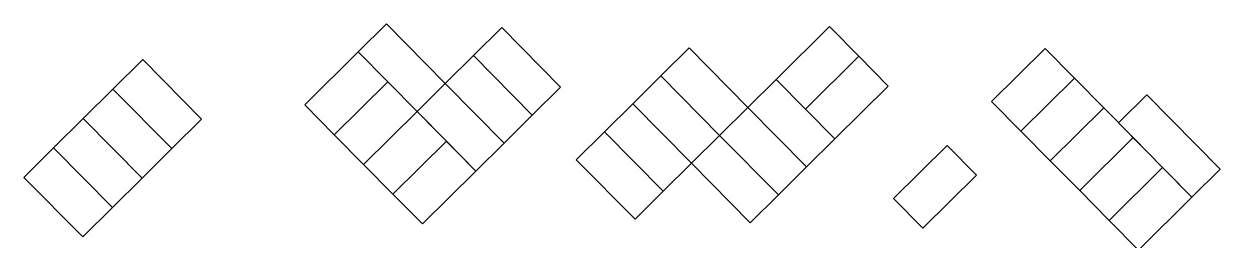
# Model space of a CAD drawing. Header units: metres. Extents: x 5594974 to 5596329, y 6967237 to 6968572.
# Drawn here: x 5596042 to 5596328.4, y 6968417.8 to 6968469.4 of the extents above; entities that cross this region are included whole.
import ezdxf

# ---------------------------------------------------------------- set-up
doc = ezdxf.new("R2010")
doc.units = ezdxf.units.M
doc.layers.add('zz_catastro_fontana', color=7, linetype='Continuous')

msp = doc.modelspace()

# ---------------------------------------------------------------- linework, layer by layer
at = {"layer": 'zz_catastro_fontana'}
for points in [[(5596122.03, 6968462.68), (5596128.79, 6968469.36), (5596142.85, 6968455.14), (5596136.1, 6968448.46), (5596122.03, 6968462.68)], [(5596122.03, 6968462.68), (5596128.79, 6968469.36), (5596142.85, 6968455.14), (5596136.1, 6968448.46), (5596122.03, 6968462.68)], [(5596149.61, 6968461.82), (5596156.36, 6968468.5), (5596170.42, 6968454.27), (5596163.67, 6968447.59), (5596149.61, 6968461.82)], [(5596149.61, 6968461.82), (5596156.36, 6968468.5), (5596170.42, 6968454.27), (5596163.67, 6968447.59), (5596149.61, 6968461.82)], [(5596222.05, 6968456.11), (5596234.85, 6968468.77), (5596241.88, 6968461.65), (5596229.09, 6968449), (5596222.05, 6968456.11)], [(5596222.05, 6968456.11), (5596234.85, 6968468.77), (5596241.88, 6968461.65), (5596229.09, 6968449), (5596222.05, 6968456.11)], [(5596194.48, 6968456.97), (5596201.24, 6968463.65), (5596215.3, 6968449.43), (5596208.54, 6968442.75), (5596194.48, 6968456.97)], [(5596194.48, 6968456.97), (5596201.24, 6968463.65), (5596215.3, 6968449.43), (5596208.54, 6968442.75), (5596194.48, 6968456.97)], [(5596063.29, 6968453.81), (5596070.4, 6968460.84), (5596084.47, 6968446.62), (5596077.36, 6968439.59), (5596063.29, 6968453.81)], [(5596063.29, 6968453.81), (5596070.4, 6968460.84), (5596084.47, 6968446.62), (5596077.36, 6968439.59), (5596063.29, 6968453.81)], [(5596109.24, 6968450.02), (5596122.03, 6968462.68), (5596129.07, 6968455.57), (5596116.27, 6968442.91), (5596109.24, 6968450.02)], [(5596109.24, 6968450.02), (5596122.03, 6968462.68), (5596129.07, 6968455.57), (5596116.27, 6968442.91), (5596109.24, 6968450.02)], [(5596142.85, 6968455.14), (5596149.61, 6968461.82), (5596163.67, 6968447.59), (5596156.91, 6968440.91), (5596142.85, 6968455.14)], [(5596142.85, 6968455.14), (5596149.61, 6968461.82), (5596163.67, 6968447.59), (5596156.91, 6968440.91), (5596142.85, 6968455.14)], [(5596229.09, 6968449), (5596241.88, 6968461.65), (5596248.92, 6968454.54), (5596236.12, 6968441.89), (5596229.09, 6968449)], [(5596229.09, 6968449), (5596241.88, 6968461.65), (5596248.92, 6968454.54), (5596236.12, 6968441.89), (5596229.09, 6968449)], [(5596273.64, 6968450.87), (5596286.44, 6968463.53), (5596293.48, 6968456.42), (5596280.68, 6968443.76), (5596273.64, 6968450.87)], [(5596273.64, 6968450.87), (5596286.44, 6968463.53), (5596293.48, 6968456.42), (5596280.68, 6968443.76), (5596273.64, 6968450.87)], [(5596116.27, 6968442.91), (5596129.07, 6968455.57), (5596136.1, 6968448.46), (5596123.3, 6968435.8), (5596116.27, 6968442.91)], [(5596116.27, 6968442.91), (5596129.07, 6968455.57), (5596136.1, 6968448.46), (5596123.3, 6968435.8), (5596116.27, 6968442.91)], [(5596136.1, 6968448.46), (5596142.85, 6968455.14), (5596156.91, 6968440.91), (5596150.16, 6968434.23), (5596136.1, 6968448.46)], [(5596136.1, 6968448.46), (5596142.85, 6968455.14), (5596156.91, 6968440.91), (5596150.16, 6968434.23), (5596136.1, 6968448.46)], [(5596187.73, 6968450.29), (5596194.48, 6968456.97), (5596208.54, 6968442.75), (5596201.79, 6968436.07), (5596187.73, 6968450.29)], [(5596187.73, 6968450.29), (5596194.48, 6968456.97), (5596208.54, 6968442.75), (5596201.79, 6968436.07), (5596187.73, 6968450.29)], [(5596215.3, 6968449.43), (5596222.05, 6968456.11), (5596236.12, 6968441.89), (5596229.36, 6968435.21), (5596215.3, 6968449.43)], [(5596215.3, 6968449.43), (5596222.05, 6968456.11), (5596236.12, 6968441.89), (5596229.36, 6968435.21), (5596215.3, 6968449.43)], [(5596280.68, 6968443.76), (5596293.48, 6968456.42), (5596300.51, 6968449.31), (5596287.71, 6968436.65), (5596280.68, 6968443.76)], [(5596280.68, 6968443.76), (5596293.48, 6968456.42), (5596300.51, 6968449.31), (5596287.71, 6968436.65), (5596280.68, 6968443.76)], [(5596056.18, 6968446.78), (5596063.29, 6968453.81), (5596077.36, 6968439.59), (5596070.25, 6968432.56), (5596056.18, 6968446.78)], [(5596056.18, 6968446.78), (5596063.29, 6968453.81), (5596077.36, 6968439.59), (5596070.25, 6968432.56), (5596056.18, 6968446.78)], [(5596304.02, 6968445.75), (5596310.78, 6968452.43), (5596328.36, 6968434.66), (5596321.6, 6968427.98), (5596304.02, 6968445.75)], [(5596304.02, 6968445.75), (5596310.78, 6968452.43), (5596328.36, 6968434.66), (5596321.6, 6968427.98), (5596304.02, 6968445.75)], [(5596180.97, 6968443.61), (5596187.73, 6968450.29), (5596201.79, 6968436.07), (5596195.04, 6968429.39), (5596180.97, 6968443.61)], [(5596180.97, 6968443.61), (5596187.73, 6968450.29), (5596201.79, 6968436.07), (5596195.04, 6968429.39), (5596180.97, 6968443.61)], [(5596208.54, 6968442.75), (5596215.3, 6968449.43), (5596229.36, 6968435.21), (5596222.61, 6968428.53), (5596208.54, 6968442.75)], [(5596208.54, 6968442.75), (5596215.3, 6968449.43), (5596229.36, 6968435.21), (5596222.61, 6968428.53), (5596208.54, 6968442.75)], [(5596287.71, 6968436.65), (5596300.51, 6968449.31), (5596307.54, 6968442.2), (5596294.74, 6968429.54), (5596287.71, 6968436.65)], [(5596287.71, 6968436.65), (5596300.51, 6968449.31), (5596307.54, 6968442.2), (5596294.74, 6968429.54), (5596287.71, 6968436.65)], [(5596049.07, 6968439.75), (5596056.18, 6968446.78), (5596070.25, 6968432.56), (5596063.14, 6968425.53), (5596049.07, 6968439.75)], [(5596049.07, 6968439.75), (5596056.18, 6968446.78), (5596070.25, 6968432.56), (5596063.14, 6968425.53), (5596049.07, 6968439.75)], [(5596123.3, 6968435.8), (5596136.1, 6968448.46), (5596143.13, 6968441.34), (5596130.33, 6968428.69), (5596123.3, 6968435.8)], [(5596123.3, 6968435.8), (5596136.1, 6968448.46), (5596143.13, 6968441.34), (5596130.33, 6968428.69), (5596123.3, 6968435.8)], [(5596174.22, 6968436.93), (5596180.97, 6968443.61), (5596195.04, 6968429.39), (5596188.28, 6968422.71), (5596174.22, 6968436.93)], [(5596174.22, 6968436.93), (5596180.97, 6968443.61), (5596195.04, 6968429.39), (5596188.28, 6968422.71), (5596174.22, 6968436.93)], [(5596130.33, 6968428.69), (5596143.13, 6968441.34), (5596150.16, 6968434.23), (5596137.36, 6968421.58), (5596130.33, 6968428.69)], [(5596130.33, 6968428.69), (5596143.13, 6968441.34), (5596150.16, 6968434.23), (5596137.36, 6968421.58), (5596130.33, 6968428.69)], [(5596201.79, 6968436.07), (5596208.54, 6968442.75), (5596222.61, 6968428.53), (5596215.85, 6968421.85), (5596201.79, 6968436.07)], [(5596201.79, 6968436.07), (5596208.54, 6968442.75), (5596222.61, 6968428.53), (5596215.85, 6968421.85), (5596201.79, 6968436.07)], [(5596294.74, 6968429.54), (5596307.54, 6968442.2), (5596314.57, 6968435.09), (5596301.77, 6968422.43), (5596294.74, 6968429.54)], [(5596294.74, 6968429.54), (5596307.54, 6968442.2), (5596314.57, 6968435.09), (5596301.77, 6968422.43), (5596294.74, 6968429.54)], [(5596041.96, 6968432.72), (5596049.07, 6968439.75), (5596063.14, 6968425.53), (5596056.03, 6968418.5), (5596041.96, 6968432.72)], [(5596041.96, 6968432.72), (5596049.07, 6968439.75), (5596063.14, 6968425.53), (5596056.03, 6968418.5), (5596041.96, 6968432.72)], [(5596250.18, 6968427.67), (5596262.98, 6968440.32), (5596270.01, 6968433.21), (5596257.21, 6968420.56), (5596250.18, 6968427.67)], [(5596250.18, 6968427.67), (5596262.98, 6968440.32), (5596270.01, 6968433.21), (5596257.21, 6968420.56), (5596250.18, 6968427.67)], [(5596301.77, 6968422.43), (5596314.57, 6968435.09), (5596321.6, 6968427.98), (5596308.8, 6968415.32), (5596301.77, 6968422.43)], [(5596301.77, 6968422.43), (5596314.57, 6968435.09), (5596321.6, 6968427.98), (5596308.8, 6968415.32), (5596301.77, 6968422.43)]]:
    msp.add_lwpolyline(points, close=True, dxfattribs=at)

doc.saveas('drawing.dxf')
